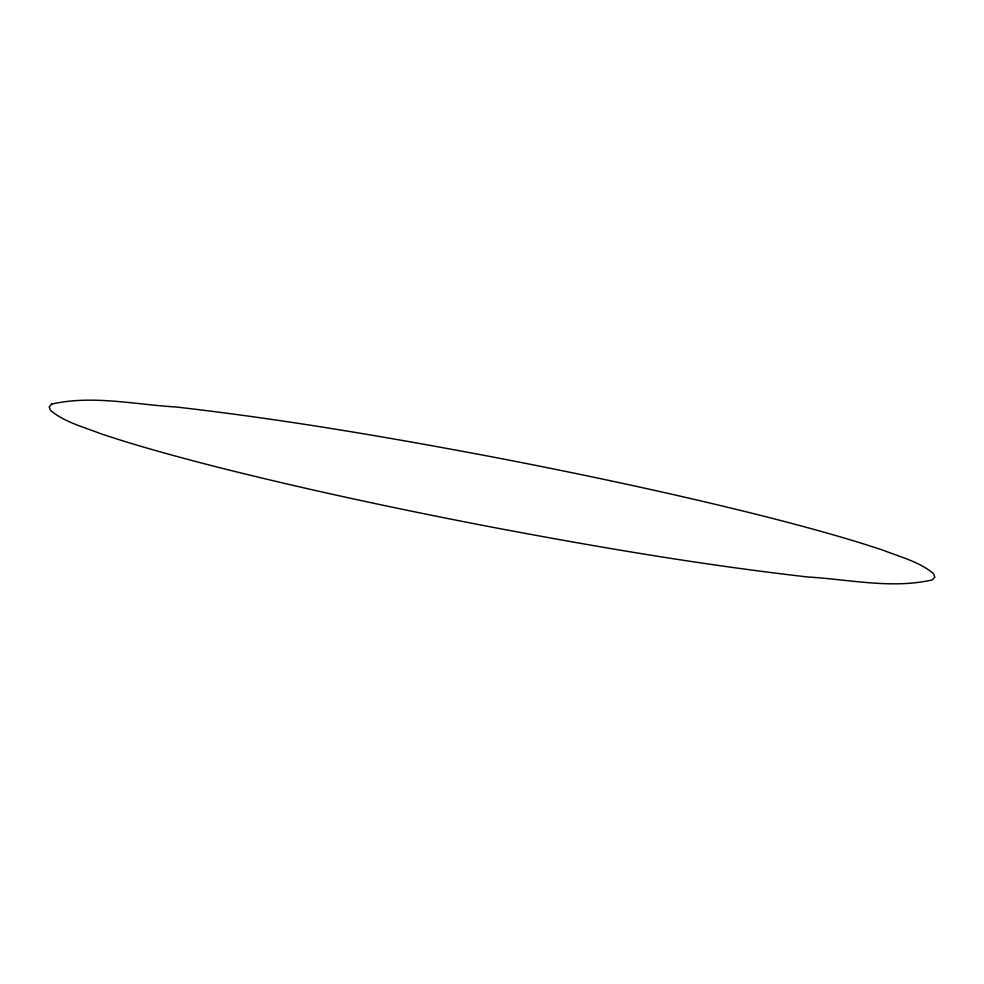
<?xml version="1.0" encoding="UTF-8"?>
<svg xmlns="http://www.w3.org/2000/svg" width="984" height="984" viewBox="0 0 984 984"><rect width="100%" height="100%" fill="white"/><g stroke="black" fill="none" stroke-linecap="round" stroke-linejoin="round"><path stroke-width="1.48" d="M51.709 404.092L49.2 406.872L50.614 410.5C64.772 422.271 83.271 426.847 100.097 433.489C138.006 446.207 176.64 456.613 215.348 466.588C304.757 489.183 395.002 508.421 485.543 525.923C592.417 546.231 699.759 564.644 807.876 577.005C848.958 579.367 891.59 589.207 932.291 579.908L934.8 577.128L933.385 573.5C919.228 561.729 900.729 557.153 883.903 550.511C845.994 537.793 807.36 527.387 768.652 517.412C679.243 494.817 588.998 475.579 498.457 458.077C391.583 437.769 284.241 419.356 176.124 406.995C135.042 404.633 92.41 394.793 51.709 404.092"/></g></svg>
